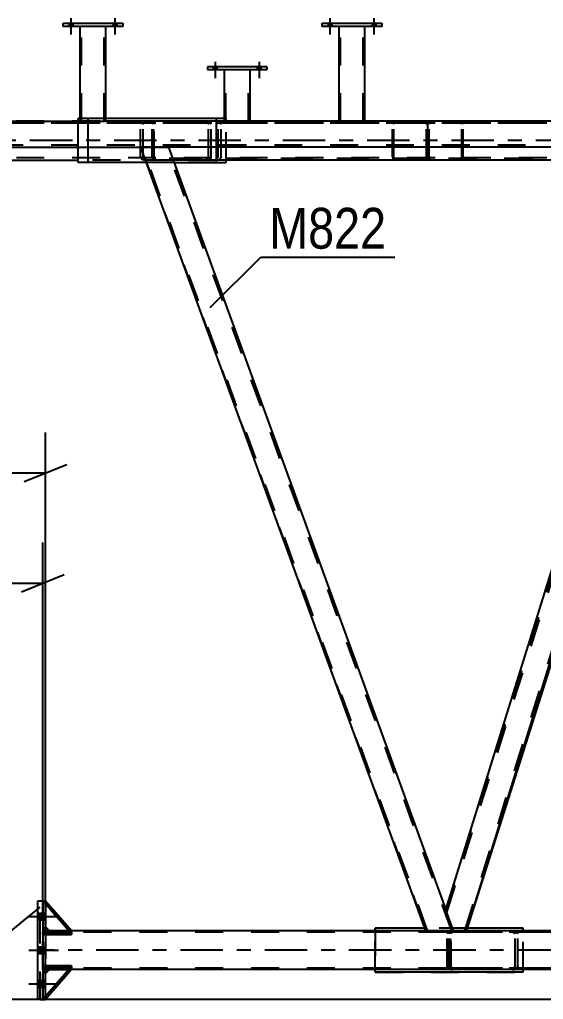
# Model space of a CAD drawing. Header units: millimetres. Extents: x -834 to 355, y -855 to -14.
# Drawn here: x -1.7 to 35.1, y -117.5 to -48.8 of the extents above; entities that cross this region are included whole.
import ezdxf

# ---------------------------------------------------------------- set-up
doc = ezdxf.new("R2010")
doc.units = ezdxf.units.MM
doc.linetypes.add('DXK_LINE_DOT2', pattern=[3.9198, 1.9599, -1.9599])
doc.linetypes.add('DXK_LINE_DOT3', pattern=[5.9187, 2.979, -0.9799, 0.9799, -0.9799])
doc.styles.add('Arial Narrow', font='ARIALN.TTF', dxfattribs={"height": 0.2})

# ---------------------------------------------------------------- blocks, each defined once
blk = doc.blocks.new('Bolt-570384938-10463 - 10424')
at = {"linetype": 'Continuous'}
for points in [[(20.258, -49.036), (20.004, -49.036), (20.004, -49.255), (20.258, -49.255)], [(20.258, -49.036), (20.004, -49.036), (20.004, -49.255), (20.258, -49.255)], [(23.349, -49.036), (23.095, -49.036), (23.095, -49.255), (23.349, -49.255)], [(23.349, -49.036), (23.095, -49.036), (23.095, -49.255), (23.349, -49.255)]]:
    blk.add_hatch(color=1, dxfattribs=at).paths.add_polyline_path(points)
at = {"color": 1, "linetype": 'Continuous'}
for p, q in [((20.131, -48.673), (20.131, -49.818)), ((20.131, -48.673), (20.131, -49.818)), ((23.222, -48.673), (23.222, -49.818)), ((23.222, -48.673), (23.222, -49.818)), ((20.004, -49.036), (20.004, -49.255)), ((20.004, -49.036), (20.004, -49.255)), ((20.258, -49.036), (20.258, -49.255)), ((20.258, -49.036), (20.258, -49.255)), ((23.095, -49.036), (23.095, -49.255)), ((23.095, -49.036), (23.095, -49.255)), ((23.349, -49.036), (23.349, -49.255)), ((23.349, -49.036), (23.349, -49.255))]:
    blk.add_line(p, q, dxfattribs=at)
blk = doc.blocks.new('Bolt-570384938-10464 - 10424')
at = {"linetype": 'Continuous'}
for points in [[(20.258, -49.036), (20.004, -49.036), (20.004, -49.255), (20.258, -49.255)], [(20.258, -49.036), (20.004, -49.036), (20.004, -49.255), (20.258, -49.255)], [(23.349, -49.036), (23.095, -49.036), (23.095, -49.255), (23.349, -49.255)], [(23.349, -49.036), (23.095, -49.036), (23.095, -49.255), (23.349, -49.255)]]:
    blk.add_hatch(color=1, dxfattribs=at).paths.add_polyline_path(points)
at = {"color": 1, "linetype": 'Continuous'}
for p, q in [((20.131, -48.673), (20.131, -49.818)), ((20.131, -48.673), (20.131, -49.818)), ((23.222, -48.673), (23.222, -49.818)), ((23.222, -48.673), (23.222, -49.818)), ((20.004, -49.036), (20.004, -49.255)), ((20.004, -49.036), (20.004, -49.255)), ((20.258, -49.036), (20.258, -49.255)), ((20.258, -49.036), (20.258, -49.255)), ((23.095, -49.036), (23.095, -49.255)), ((23.095, -49.036), (23.095, -49.255)), ((23.349, -49.036), (23.349, -49.255)), ((23.349, -49.036), (23.349, -49.255))]:
    blk.add_line(p, q, dxfattribs=at)
blk = doc.blocks.new('Bolt-570384938-10465 - 10424')
at = {"linetype": 'Continuous'}
for points in [[(2.076, -49.036), (1.822, -49.036), (1.822, -49.255), (2.076, -49.255)], [(2.076, -49.036), (1.822, -49.036), (1.822, -49.255), (2.076, -49.255)], [(5.167, -49.036), (4.913, -49.036), (4.913, -49.255), (5.167, -49.255)], [(5.167, -49.036), (4.913, -49.036), (4.913, -49.255), (5.167, -49.255)]]:
    blk.add_hatch(color=1, dxfattribs=at).paths.add_polyline_path(points)
at = {"color": 1, "linetype": 'Continuous'}
for p, q in [((1.949, -48.673), (1.949, -49.818)), ((1.949, -48.673), (1.949, -49.818)), ((5.04, -48.673), (5.04, -49.818)), ((5.04, -48.673), (5.04, -49.818)), ((1.822, -49.036), (1.822, -49.255)), ((1.822, -49.036), (1.822, -49.255)), ((2.076, -49.036), (2.076, -49.255)), ((2.076, -49.036), (2.076, -49.255)), ((4.913, -49.036), (4.913, -49.255)), ((4.913, -49.036), (4.913, -49.255)), ((5.167, -49.036), (5.167, -49.255)), ((5.167, -49.036), (5.167, -49.255))]:
    blk.add_line(p, q, dxfattribs=at)
blk = doc.blocks.new('Part-570384938-10532 - 10424')
at = {"color": 2, "linetype": 'Continuous'}
for p, q in [((19.586, -49.255), (19.586, -49.036)), ((19.586, -49.036), (23.767, -49.036)), ((23.767, -49.255), (19.586, -49.255)), ((23.767, -49.036), (23.767, -49.255))]:
    blk.add_line(p, q, dxfattribs=at)
blk = doc.blocks.new('Bolt-570384938-10468 - 10424')
at = {"linetype": 'Continuous'}
for points in [[(12.201, -52.096), (11.947, -52.096), (11.947, -52.314), (12.201, -52.314)], [(12.201, -52.096), (11.947, -52.096), (11.947, -52.314), (12.201, -52.314)], [(15.292, -52.096), (15.037, -52.096), (15.037, -52.314), (15.292, -52.314)], [(15.292, -52.096), (15.037, -52.096), (15.037, -52.314), (15.292, -52.314)]]:
    blk.add_hatch(color=1, dxfattribs=at).paths.add_polyline_path(points)
at = {"color": 1, "linetype": 'Continuous'}
for p, q in [((11.947, -52.096), (11.947, -52.314)), ((11.947, -52.096), (11.947, -52.314)), ((12.074, -51.732), (12.074, -52.878)), ((12.074, -51.732), (12.074, -52.878)), ((12.201, -52.096), (12.201, -52.314)), ((12.201, -52.096), (12.201, -52.314)), ((15.037, -52.096), (15.037, -52.314)), ((15.037, -52.096), (15.037, -52.314)), ((15.165, -51.732), (15.165, -52.878)), ((15.165, -51.732), (15.165, -52.878)), ((15.292, -52.096), (15.292, -52.314)), ((15.292, -52.096), (15.292, -52.314))]:
    blk.add_line(p, q, dxfattribs=at)
blk = doc.blocks.new('Part-570384938-10526 - 10424')
at = {"color": 2, "linetype": 'Continuous'}
for p, q in [((12.71, -52.314), (12.71, -55.728)), ((14.528, -55.909), (14.528, -52.314))]:
    blk.add_line(p, q, dxfattribs=at)
at = {"color": 7, "linetype": 'DXK_LINE_DOT2'}
for p, q in [((14.528, -52.314), (12.71, -52.314)), ((12.727, -52.314), (12.71, -52.314)), ((12.819, -55.91), (12.819, -52.314)), ((14.419, -55.91), (14.419, -52.314)), ((12.71, -55.728), (12.71, -55.91)), ((12.71, -55.91), (14.528, -55.91)), ((14.528, -55.91), (14.528, -55.909)), ((14.528, -55.909), (14.528, -55.91))]:
    blk.add_line(p, q, dxfattribs=at)
blk = doc.blocks.new('Part-570384938-10541 - 10424')
at = {"color": 2, "linetype": 'Continuous'}
for p, q in [((2.586, -49.255), (2.586, -55.911)), ((4.404, -55.911), (4.404, -49.255)), ((2.586, -55.911), (4.404, -55.911))]:
    blk.add_line(p, q, dxfattribs=at)
at = {"color": 7, "linetype": 'DXK_LINE_DOT2'}
for p, q in [((4.404, -49.255), (2.586, -49.255)), ((2.586, -49.255), (2.602, -49.255)), ((2.695, -55.911), (2.695, -49.255)), ((4.295, -55.911), (4.295, -49.255)), ((4.286, -55.911), (4.269, -55.911)), ((4.269, -55.911), (4.286, -55.911)), ((4.286, -55.911), (4.295, -55.911)), ((4.295, -55.911), (4.286, -55.911))]:
    blk.add_line(p, q, dxfattribs=at)
blk = doc.blocks.new('Part-570384938-11035 - 10424')
at = {"color": 7, "linetype": 'DXK_LINE_DOT2'}
for p, q in [((28.278, -111.271), (44.969, -58.637)), ((28.34, -111.439), (45.083, -58.637)), ((44.969, -58.637), (45.884, -58.637)), ((45.884, -58.637), (46.414, -60.094)), ((29.609, -112.728), (46.353, -59.926)), ((28.809, -112.728), (28.278, -111.271)), ((29.724, -112.728), (28.809, -112.728)), ((29.724, -112.728), (29.781, -112.546))]:
    blk.add_line(p, q, dxfattribs=at)
at = {"color": 2, "linetype": 'Continuous'}
blk.add_line((29.781, -112.546), (46.414, -60.094), dxfattribs=at)
blk = doc.blocks.new('Part-570384938-10550 - 10424')
at = {"color": 7, "linetype": 'DXK_LINE_DOT2'}
for p, q in [((1.404, -49.255), (1.404, -49.036)), ((1.404, -49.036), (5.586, -49.036)), ((5.586, -49.255), (1.404, -49.255)), ((5.586, -49.036), (5.586, -49.255))]:
    blk.add_line(p, q, dxfattribs=at)
blk = doc.blocks.new('Bolt-570384938-10493 - 10424')
at = {"linetype": 'Continuous'}
for points in [[(-0.376, -111.491), (-0.376, -111.964), (-0.012, -111.964), (-0.012, -111.491)], [(-0.376, -111.491), (-0.376, -111.964), (-0.012, -111.964), (-0.012, -111.491)], [(-0.376, -111.491), (-0.376, -111.964), (-0.012, -111.964), (-0.012, -111.491)], [(-0.376, -113.855), (-0.376, -114.327), (-0.012, -114.327), (-0.012, -113.855)], [(-0.376, -113.855), (-0.376, -114.327), (-0.012, -114.327), (-0.012, -113.855)], [(-0.376, -116.218), (-0.376, -116.691), (-0.012, -116.691), (-0.012, -116.218)], [(-0.376, -116.218), (-0.376, -116.691), (-0.012, -116.691), (-0.012, -116.218)], [(-0.376, -116.218), (-0.376, -116.691), (-0.012, -116.691), (-0.012, -116.218)]]:
    blk.add_hatch(color=1, dxfattribs=at).paths.add_polyline_path(points)
at = {"color": 1, "linetype": 'Continuous'}
for p, q in [((-1.012, -111.727), (0.897, -111.727)), ((-1.012, -111.727), (0.897, -111.727)), ((-1.012, -111.727), (0.897, -111.727)), ((-0.376, -111.491), (-0.012, -111.491)), ((-0.376, -111.491), (-0.012, -111.491)), ((-0.376, -111.491), (-0.012, -111.491)), ((-0.376, -111.964), (-0.012, -111.964)), ((-0.376, -111.964), (-0.012, -111.964)), ((-0.376, -111.964), (-0.012, -111.964)), ((-1.012, -114.091), (0.897, -114.091)), ((-1.012, -114.091), (0.897, -114.091)), ((-0.376, -113.855), (-0.012, -113.855)), ((-0.376, -113.855), (-0.012, -113.855)), ((-0.376, -114.327), (-0.012, -114.327)), ((-0.376, -114.327), (-0.012, -114.327)), ((-1.012, -116.455), (0.897, -116.455)), ((-1.012, -116.455), (0.897, -116.455)), ((-1.012, -116.455), (0.897, -116.455)), ((-0.376, -116.218), (-0.012, -116.218)), ((-0.376, -116.218), (-0.012, -116.218)), ((-0.376, -116.218), (-0.012, -116.218)), ((-0.376, -116.691), (-0.012, -116.691)), ((-0.376, -116.691), (-0.012, -116.691)), ((-0.376, -116.691), (-0.012, -116.691))]:
    blk.add_line(p, q, dxfattribs=at)
blk = doc.blocks.new('Part-570384938-10544 - 10424')
at = {"color": 2, "linetype": 'Continuous'}
for p, q in [((1.404, -49.255), (1.404, -49.036)), ((1.404, -49.036), (5.586, -49.036)), ((5.586, -49.255), (1.404, -49.255)), ((5.586, -49.036), (5.586, -49.255))]:
    blk.add_line(p, q, dxfattribs=at)
blk = doc.blocks.new('Bolt-570384938-10506 - 10424')
at = {"linetype": 'Continuous'}
for points in [[(-0.201, -111.491), (-0.201, -111.964), (0.163, -111.964), (0.163, -111.491)], [(-0.201, -111.491), (-0.201, -111.964), (0.163, -111.964), (0.163, -111.491)], [(-0.201, -111.491), (-0.201, -111.964), (0.163, -111.964), (0.163, -111.491)], [(-0.201, -113.855), (-0.201, -114.328), (0.163, -114.328), (0.163, -113.855)], [(-0.201, -113.855), (-0.201, -114.328), (0.163, -114.328), (0.163, -113.855)], [(-0.201, -116.219), (-0.201, -116.691), (0.163, -116.691), (0.163, -116.219)], [(-0.201, -116.219), (-0.201, -116.691), (0.163, -116.691), (0.163, -116.219)], [(-0.201, -116.219), (-0.201, -116.691), (0.163, -116.691), (0.163, -116.219)]]:
    blk.add_hatch(color=1, dxfattribs=at).paths.add_polyline_path(points)
at = {"color": 1, "linetype": 'Continuous'}
for p, q in [((-0.837, -111.728), (1.072, -111.728)), ((-0.837, -111.728), (1.072, -111.728)), ((-0.837, -111.728), (1.072, -111.728)), ((-0.201, -111.491), (0.163, -111.491)), ((-0.201, -111.491), (0.163, -111.491)), ((-0.201, -111.491), (0.163, -111.491)), ((-0.201, -111.964), (0.163, -111.964)), ((-0.201, -111.964), (0.163, -111.964)), ((-0.201, -111.964), (0.163, -111.964)), ((-0.837, -114.091), (1.072, -114.091)), ((-0.837, -114.091), (1.072, -114.091)), ((-0.201, -113.855), (0.163, -113.855)), ((-0.201, -113.855), (0.163, -113.855)), ((-0.201, -114.328), (0.163, -114.328)), ((-0.201, -114.328), (0.163, -114.328)), ((-0.837, -116.455), (1.072, -116.455)), ((-0.837, -116.455), (1.072, -116.455)), ((-0.837, -116.455), (1.072, -116.455)), ((-0.201, -116.219), (0.163, -116.219)), ((-0.201, -116.219), (0.163, -116.219)), ((-0.201, -116.219), (0.163, -116.219)), ((-0.201, -116.691), (0.163, -116.691)), ((-0.201, -116.691), (0.163, -116.691)), ((-0.201, -116.691), (0.163, -116.691))]:
    blk.add_line(p, q, dxfattribs=at)
blk = doc.blocks.new('Part-570384938-10535 - 10424')
at = {"color": 7, "linetype": 'DXK_LINE_DOT2'}
for p, q in [((22.586, -49.255), (20.767, -49.255)), ((20.767, -49.255), (20.767, -55.911)), ((20.784, -49.255), (20.767, -49.255)), ((20.876, -55.911), (20.876, -49.255)), ((22.476, -55.911), (22.476, -49.255)), ((22.586, -55.911), (22.586, -49.255)), ((20.767, -55.911), (22.586, -55.911))]:
    blk.add_line(p, q, dxfattribs=at)
blk = doc.blocks.new('Part-570384938-10538 - 10424')
at = {"color": 7, "linetype": 'DXK_LINE_DOT2'}
for p, q in [((19.586, -49.255), (19.586, -49.036)), ((19.586, -49.036), (23.767, -49.036)), ((23.767, -49.255), (19.586, -49.255)), ((23.767, -49.036), (23.767, -49.255))]:
    blk.add_line(p, q, dxfattribs=at)
blk = doc.blocks.new('Part-570384938-10547 - 10424')
at = {"color": 7, "linetype": 'DXK_LINE_DOT2'}
for p, q in [((4.404, -49.255), (2.586, -49.255)), ((2.586, -49.255), (2.586, -55.911)), ((2.602, -49.255), (2.586, -49.255)), ((2.695, -55.911), (2.695, -49.255)), ((4.295, -55.911), (4.295, -49.255)), ((4.404, -55.911), (4.404, -49.255)), ((2.586, -55.911), (4.404, -55.911))]:
    blk.add_line(p, q, dxfattribs=at)
blk = doc.blocks.new('Bolt-570384938-10966 - 10424')
at = {"linetype": 'Continuous'}
for points in [[(2.076, -49.036), (1.822, -49.036), (1.822, -49.255), (2.076, -49.255)], [(2.076, -49.036), (1.822, -49.036), (1.822, -49.255), (2.076, -49.255)], [(5.167, -49.036), (4.913, -49.036), (4.913, -49.255), (5.167, -49.255)], [(5.167, -49.036), (4.913, -49.036), (4.913, -49.255), (5.167, -49.255)]]:
    blk.add_hatch(color=1, dxfattribs=at).paths.add_polyline_path(points)
at = {"color": 1, "linetype": 'Continuous'}
for p, q in [((1.949, -48.673), (1.949, -49.818)), ((1.949, -48.673), (1.949, -49.818)), ((5.04, -48.673), (5.04, -49.818)), ((5.04, -48.673), (5.04, -49.818)), ((1.822, -49.036), (1.822, -49.255)), ((1.822, -49.036), (1.822, -49.255)), ((2.076, -49.036), (2.076, -49.255)), ((2.076, -49.036), (2.076, -49.255)), ((4.913, -49.036), (4.913, -49.255)), ((4.913, -49.036), (4.913, -49.255)), ((5.167, -49.036), (5.167, -49.255)), ((5.167, -49.036), (5.167, -49.255))]:
    blk.add_line(p, q, dxfattribs=at)
blk = doc.blocks.new('Part-570384938-10619 - 10424')
at = {"color": 2, "linetype": 'Continuous'}
for p, q in [((20.767, -49.255), (20.767, -55.911)), ((22.586, -55.911), (22.586, -49.255)), ((20.767, -55.911), (22.586, -55.911))]:
    blk.add_line(p, q, dxfattribs=at)
at = {"color": 7, "linetype": 'DXK_LINE_DOT2'}
for p, q in [((22.586, -49.255), (20.767, -49.255)), ((20.767, -49.255), (20.784, -49.255)), ((20.876, -55.911), (20.876, -49.255)), ((22.476, -55.911), (22.476, -49.255)), ((22.468, -55.911), (22.451, -55.911)), ((22.451, -55.911), (22.468, -55.911)), ((22.468, -55.911), (22.476, -55.911)), ((22.476, -55.911), (22.468, -55.911))]:
    blk.add_line(p, q, dxfattribs=at)
blk = doc.blocks.new('Part-570384938-11284 - 10424')
at = {"color": 2, "linetype": 'Continuous'}
for p, q in [((2.586, -55.728), (2.463, -55.728)), ((2.463, -55.909), (2.463, -55.728)), ((12.852, -55.728), (12.161, -55.728)), ((12.852, -55.909), (12.852, -55.728)), ((2.463, -58.819), (2.463, -57.727)), ((3.154, -58.819), (2.463, -58.819)), ((12.161, -58.819), (12.852, -58.819)), ((12.852, -58.819), (12.852, -58.637))]:
    blk.add_line(p, q, dxfattribs=at)
at = {"color": 7, "linetype": 'DXK_LINE_DOT2'}
for p, q in [((2.463, -57.727), (2.463, -55.909)), ((12.161, -55.728), (2.586, -55.728)), ((12.852, -58.637), (12.852, -55.909)), ((12.161, -58.819), (3.154, -58.819))]:
    blk.add_line(p, q, dxfattribs=at)
blk = doc.blocks.new('Part-570384938-11374 - 10424')
at = {"color": 2, "linetype": 'Continuous'}
for p, q in [((-0.012, -115.2), (1.806, -115.2)), ((-0.012, -115.346), (-0.012, -115.2)), ((1.806, -115.346), (-0.012, -115.346)), ((1.806, -115.2), (1.806, -115.346))]:
    blk.add_line(p, q, dxfattribs=at)
at = {"color": 7, "linetype": 'DXK_LINE_DOT2'}
blk.add_line((0.261, -115.346), (0.261, -115.2), dxfattribs=at)
blk = doc.blocks.new('Part-570384938-10809 - 10424')
at = {"color": 2, "linetype": 'Continuous'}
for p, q in [((-0.012, -115.727), (0.261, -115.455)), ((1.806, -115.455), (-0.012, -117.546)), ((0.261, -115.455), (1.806, -115.455))]:
    blk.add_line(p, q, dxfattribs=at)
at = {"color": 7, "linetype": 'DXK_LINE_DOT2'}
blk.add_line((-0.012, -117.546), (-0.012, -115.727), dxfattribs=at)
blk = doc.blocks.new('Part-570384938-11368 - 10424')
at = {"color": 7, "linetype": 'DXK_LINE_DOT2'}
for p, q in [((1.806, -115.2), (-0.012, -115.2)), ((-0.012, -115.2), (-0.012, -115.346)), ((-0.012, -115.346), (1.806, -115.346)), ((0.261, -115.346), (0.261, -115.2)), ((1.806, -115.346), (1.806, -115.2))]:
    blk.add_line(p, q, dxfattribs=at)
blk = doc.blocks.new('Part-570384938-10875 - 10424')
at = {"color": 2, "linetype": 'Continuous'}
for p, q in [((0.261, -112.727), (-0.012, -112.727)), ((314.467, -112.728), (1.806, -112.727)), ((-0.012, -115.455), (0.261, -115.455)), ((314.467, -115.455), (1.806, -115.455))]:
    blk.add_line(p, q, dxfattribs=at)
at = {"color": 7, "linetype": 'DXK_LINE_DOT2'}
for p, q in [((-0.012, -115.455), (-0.012, -112.727)), ((1.806, -112.727), (0.261, -112.727)), ((314.467, -112.837), (-0.012, -112.836)), ((314.467, -115.346), (-0.012, -115.346)), ((1.806, -115.455), (0.261, -115.455))]:
    blk.add_line(p, q, dxfattribs=at)
at = {"color": 7, "linetype": 'DXK_LINE_DOT3'}
blk.add_line((314.467, -114.091), (-0.012, -114.091), dxfattribs=at)
blk = doc.blocks.new('Part-570384938-10700 - 10424')
at = {"color": 2, "linetype": 'Continuous'}
for p, q in [((1.806, -112.727), (-0.012, -110.636)), ((-0.012, -112.455), (0.261, -112.727)), ((0.261, -112.727), (1.806, -112.727))]:
    blk.add_line(p, q, dxfattribs=at)
at = {"color": 7, "linetype": 'DXK_LINE_DOT2'}
blk.add_line((-0.012, -110.636), (-0.012, -112.455), dxfattribs=at)
blk = doc.blocks.new('Part-570384938-10754 - 10424')
at = {"color": 7, "linetype": 'DXK_LINE_DOT2'}
for p, q in [((9.121, -58.637), (7.186, -58.637)), ((7.186, -58.637), (26.874, -112.728)), ((26.99, -112.728), (7.303, -58.637)), ((28.693, -112.728), (9.005, -58.637)), ((28.809, -112.728), (9.121, -58.637)), ((26.874, -112.728), (28.809, -112.728)), ((26.892, -112.728), (26.874, -112.728))]:
    blk.add_line(p, q, dxfattribs=at)
blk = doc.blocks.new('Part-570384938-10772 - 10424')
at = {"color": 7, "linetype": 'DXK_LINE_DOT2'}
for p, q in [((33.698, -112.546), (23.309, -112.546)), ((23.309, -112.546), (23.309, -115.637)), ((33.698, -115.637), (33.698, -112.546)), ((23.309, -115.637), (33.698, -115.637))]:
    blk.add_line(p, q, dxfattribs=at)
blk = doc.blocks.new('Part-570384938-10806 - 10424')
at = {"color": 7, "linetype": 'DXK_LINE_DOT2'}
for p, q in [((-0.012, -115.727), (0.261, -115.455)), ((1.806, -115.455), (-0.012, -117.546)), ((0.261, -115.455), (1.806, -115.455)), ((-0.012, -117.546), (-0.012, -115.727))]:
    blk.add_line(p, q, dxfattribs=at)
blk = doc.blocks.new('Part-570384938-11209 - 10424')
at = {"color": 7, "linetype": 'DXK_LINE_DOT2'}
for p, q in [((7.658, -56.128), (7.673, -56.044)), ((7.658, -58.419), (7.658, -56.128)), ((7.673, -56.044), (7.716, -55.973)), ((7.716, -55.973), (7.78, -55.926)), ((7.764, -56.086), (7.757, -56.128)), ((7.757, -58.419), (7.757, -56.128)), ((7.782, -56.05), (7.764, -56.086)), ((7.78, -55.926), (7.789, -55.924)), ((7.847, -56.027), (7.782, -56.05)), ((7.782, -58.496), (7.782, -56.05)), ((7.923, -55.909), (7.789, -55.924)), ((7.789, -58.622), (7.789, -55.924)), ((7.923, -56.019), (7.847, -56.027)), ((26.808, -55.909), (7.923, -55.909)), ((26.808, -56.019), (7.923, -56.019)), ((12.091, -55.909), (12.243, -55.926)), ((12.167, -56.027), (12.091, -56.019)), ((12.29, -56.128), (12.275, -56.086)), ((12.29, -58.419), (12.29, -56.128)), ((12.458, -56.044), (12.488, -56.128)), ((12.488, -58.419), (12.488, -56.128)), ((24.54, -56.044), (24.525, -56.128)), ((24.525, -58.419), (24.525, -56.128)), ((24.583, -55.973), (24.54, -56.044)), ((24.647, -55.926), (24.583, -55.973)), ((24.624, -56.128), (24.632, -56.086)), ((24.624, -58.419), (24.624, -56.128)), ((24.632, -56.086), (24.653, -56.05)), ((24.723, -55.909), (24.647, -55.926)), ((24.653, -56.05), (24.685, -56.027)), ((24.685, -56.027), (24.723, -56.019)), ((26.884, -55.926), (26.808, -55.909)), ((26.808, -56.019), (26.846, -56.027)), ((26.846, -56.027), (26.878, -56.05)), ((26.878, -56.05), (26.899, -56.086)), ((26.948, -55.973), (26.884, -55.926)), ((26.899, -56.086), (26.907, -56.128)), ((26.907, -58.419), (26.907, -56.128)), ((26.991, -56.044), (26.948, -55.973)), ((27.006, -56.128), (26.991, -56.044)), ((27.006, -58.419), (27.006, -56.128)), ((7.673, -58.502), (7.658, -58.419)), ((7.757, -58.419), (7.764, -58.46)), ((12.275, -58.46), (12.29, -58.419)), ((12.488, -58.419), (12.458, -58.502)), ((24.525, -58.419), (24.54, -58.502)), ((24.632, -58.46), (24.624, -58.419)), ((26.907, -58.419), (26.899, -58.46)), ((26.991, -58.502), (27.006, -58.419)), ((7.716, -58.573), (7.673, -58.502)), ((7.78, -58.62), (7.716, -58.573)), ((7.764, -58.46), (7.782, -58.496)), ((7.789, -58.622), (7.78, -58.62)), ((7.782, -58.496), (7.847, -58.519)), ((7.923, -58.637), (7.789, -58.622)), ((7.847, -58.519), (7.923, -58.528)), ((26.808, -58.528), (7.923, -58.528)), ((26.808, -58.637), (7.923, -58.637)), ((12.091, -58.528), (12.167, -58.519)), ((12.243, -58.62), (12.091, -58.637)), ((24.54, -58.502), (24.583, -58.573)), ((24.583, -58.573), (24.647, -58.62)), ((24.653, -58.496), (24.632, -58.46)), ((24.647, -58.62), (24.723, -58.637)), ((24.685, -58.519), (24.653, -58.496)), ((24.723, -58.528), (24.685, -58.519)), ((26.846, -58.519), (26.808, -58.528)), ((26.808, -58.637), (26.884, -58.62)), ((26.878, -58.496), (26.846, -58.519)), ((26.899, -58.46), (26.878, -58.496)), ((26.884, -58.62), (26.948, -58.573)), ((26.948, -58.573), (26.991, -58.502))]:
    blk.add_line(p, q, dxfattribs=at)
for centre, radius, start, end in [((12.137, -56.21), 0.186, 41.93623, 80.48184), ((12.182, -56.292), 0.371, 41.93623, 80.48184), ((12.137, -58.336), 0.186, 279.5182, 318.0638), ((12.182, -58.254), 0.371, 279.5182, 318.0638)]:
    blk.add_arc(centre, radius, start, end, dxfattribs=at)
blk = doc.blocks.new('Part-570384938-10851 - 10424')
at = {"color": 2, "linetype": 'Continuous'}
for p, q in [((26.874, -112.727), (6.855, -57.727)), ((6.873, -57.727), (6.855, -57.727)), ((8.647, -57.727), (6.873, -57.727)), ((8.79, -57.727), (8.647, -57.727)), ((8.79, -57.727), (28.271, -111.25))]:
    blk.add_line(p, q, dxfattribs=at)
at = {"color": 7, "linetype": 'DXK_LINE_DOT2'}
for p, q in [((26.99, -112.727), (6.972, -57.727)), ((28.693, -112.727), (8.674, -57.727)), ((8.773, -57.727), (8.722, -57.727)), ((8.79, -57.727), (8.773, -57.727)), ((28.809, -112.727), (28.271, -111.25)), ((26.874, -112.727), (28.809, -112.727)), ((26.874, -112.727), (26.892, -112.727))]:
    blk.add_line(p, q, dxfattribs=at)
blk = doc.blocks.new('Part-570384938-11245 - 10424')
at = {"color": 7, "linetype": 'DXK_LINE_DOT2'}
for p, q in [((3.154, -57.727), (3.154, -55.728)), ((4.404, -55.728), (3.154, -55.728)), ((12.161, -57.727), (12.161, -55.909)), ((9.188, -58.819), (7.253, -58.819))]:
    blk.add_line(p, q, dxfattribs=at)
at = {"color": 2, "linetype": 'Continuous'}
for p, q in [((12.161, -55.728), (4.404, -55.728)), ((12.161, -55.909), (12.161, -55.728)), ((3.154, -58.819), (3.154, -57.727)), ((12.161, -58.819), (12.161, -57.727)), ((7.253, -58.819), (3.154, -58.819)), ((9.188, -58.819), (12.161, -58.819))]:
    blk.add_line(p, q, dxfattribs=at)
blk = doc.blocks.new('Part-570384938-10870 - 10424')
at = {"color": 7, "linetype": 'DXK_LINE_DOT2'}
for p, q in [((314.467, -112.728), (0.163, -112.728)), ((0.163, -112.728), (0.163, -115.455)), ((314.467, -112.837), (0.163, -112.837)), ((314.467, -115.346), (0.163, -115.346)), ((1.981, -115.455), (0.26, -115.455)), ((314.467, -115.455), (23.308, -115.455)), ((33.698, -115.455), (23.308, -115.455))]:
    blk.add_line(p, q, dxfattribs=at)
at = {"color": 2, "linetype": 'Continuous'}
for p, q in [((0.26, -115.455), (0.163, -115.455)), ((23.308, -115.455), (1.981, -115.455)), ((62.006, -115.455), (33.698, -115.455))]:
    blk.add_line(p, q, dxfattribs=at)
blk = doc.blocks.new('Part-570384938-10880 - 10424')
at = {"color": 7, "linetype": 'DXK_LINE_DOT2'}
for p, q in [((304.34, -56.055), (-21.747, -56.055)), ((304.34, -55.909), (2.586, -55.909)), ((2.586, -55.909), (4.404, -55.909)), ((22.586, -55.909), (20.767, -55.909)), ((304.34, -57.582), (-21.747, -57.582)), ((304.34, -57.727), (6.855, -57.727)), ((6.855, -57.727), (8.79, -57.727))]:
    blk.add_line(p, q, dxfattribs=at)
at = {"color": 2, "linetype": 'Continuous'}
for p, q in [((-13.778, -55.909), (2.586, -55.909)), ((20.767, -55.909), (4.404, -55.909)), ((38.949, -55.909), (22.586, -55.909)), ((-21.747, -57.727), (6.855, -57.727)), ((44.954, -57.727), (8.79, -57.727))]:
    blk.add_line(p, q, dxfattribs=at)
blk = doc.blocks.new('Part-570384938-10913 - 10424')
at = {"color": 7, "linetype": 'DXK_LINE_DOT2'}
for p, q in [((1.806, -112.727), (-0.012, -110.636)), ((-0.012, -110.636), (-0.012, -112.455)), ((-0.012, -112.455), (0.261, -112.727)), ((0.261, -112.727), (1.806, -112.727))]:
    blk.add_line(p, q, dxfattribs=at)
blk = doc.blocks.new('Part-570384938-10954 - 10424')
at = {"color": 2, "linetype": 'Continuous'}
for p, q in [((26.808, -112.546), (23.308, -112.546)), ((23.308, -112.727), (23.308, -112.546)), ((33.698, -112.546), (29.771, -112.546)), ((33.698, -112.727), (33.698, -112.546)), ((23.308, -115.637), (23.308, -115.455)), ((33.698, -115.637), (33.698, -115.455)), ((33.698, -115.637), (23.308, -115.637))]:
    blk.add_line(p, q, dxfattribs=at)
at = {"color": 7, "linetype": 'DXK_LINE_DOT2'}
for p, q in [((23.308, -115.455), (23.308, -112.727)), ((29.771, -112.546), (26.808, -112.546)), ((33.698, -115.455), (33.698, -112.727))]:
    blk.add_line(p, q, dxfattribs=at)
blk = doc.blocks.new('Part-570384938-11078 - 10424')
at = {"color": 7, "linetype": 'DXK_LINE_DOT2'}
for p, q in [((1.981, -112.837), (0.163, -112.837)), ((0.163, -112.837), (0.163, -112.982)), ((0.163, -112.982), (1.981, -112.982)), ((0.436, -112.982), (0.436, -112.837)), ((1.981, -112.982), (1.981, -112.837))]:
    blk.add_line(p, q, dxfattribs=at)
blk = doc.blocks.new('Part-570384938-10989 - 10424')
at = {"color": 7, "linetype": 'DXK_LINE_DOT2'}
for p, q in [((0.163, -115.2), (1.981, -115.2)), ((0.163, -115.346), (0.163, -115.2)), ((1.981, -115.346), (0.163, -115.346)), ((0.436, -115.346), (0.436, -115.2)), ((1.981, -115.2), (1.981, -115.346))]:
    blk.add_line(p, q, dxfattribs=at)
blk = doc.blocks.new('Part-570384938-10992 - 10424')
at = {"color": 7, "linetype": 'DXK_LINE_DOT2'}
for p, q in [((0.163, -112.837), (1.981, -112.837)), ((0.163, -112.982), (0.163, -112.837)), ((1.981, -112.982), (0.163, -112.982)), ((0.436, -112.982), (0.436, -112.837)), ((1.981, -112.837), (1.981, -112.982))]:
    blk.add_line(p, q, dxfattribs=at)
blk = doc.blocks.new('Part-570384938-11124 - 10424')
at = {"color": 7, "linetype": 'DXK_LINE_DOT2'}
for p, q in [((-0.201, -110.637), (-0.012, -110.637)), ((-0.201, -117.546), (-0.201, -110.637)), ((-0.201, -110.637), (-0.012, -110.637)), ((0.163, -112.63), (0.163, -110.838)), ((0.163, -115.455), (0.163, -112.727)), ((0.163, -117.344), (0.163, -115.552)), ((0.163, -117.546), (-0.201, -117.546))]:
    blk.add_line(p, q, dxfattribs=at)
at = {"color": 2, "linetype": 'Continuous'}
for p, q in [((-0.012, -110.637), (0.163, -110.637)), ((0.163, -110.838), (0.163, -110.637)), ((0.163, -112.727), (0.163, -112.63)), ((0.163, -115.552), (0.163, -115.455)), ((-0.201, -117.546), (0.163, -117.546)), ((0.163, -117.344), (0.163, -117.546))]:
    blk.add_line(p, q, dxfattribs=at)
blk = doc.blocks.new('Part-570384938-10995 - 10424')
at = {"color": 7, "linetype": 'DXK_LINE_DOT2'}
for p, q in [((1.981, -112.728), (0.163, -110.637)), ((0.163, -110.637), (0.163, -112.455)), ((0.163, -112.455), (0.436, -112.728)), ((0.436, -112.728), (1.981, -112.728))]:
    blk.add_line(p, q, dxfattribs=at)
blk = doc.blocks.new('Part-570384938-10998 - 10424')
at = {"color": 2, "linetype": 'Continuous'}
blk.add_line((0.163, -110.637), (1.981, -112.727), dxfattribs=at)
at = {"color": 7, "linetype": 'DXK_LINE_DOT2'}
for p, q in [((0.163, -112.455), (0.163, -110.637)), ((0.163, -112.455), (0.436, -112.728)), ((0.436, -112.728), (1.981, -112.728)), ((1.981, -112.728), (1.981, -112.727)), ((1.981, -112.727), (1.981, -112.728))]:
    blk.add_line(p, q, dxfattribs=at)
blk = doc.blocks.new('Part-570384938-11001 - 10424')
at = {"color": 7, "linetype": 'DXK_LINE_DOT2'}
for p, q in [((0.163, -115.728), (0.436, -115.455)), ((1.981, -115.455), (0.163, -117.546)), ((0.436, -115.455), (1.981, -115.455)), ((0.163, -117.546), (0.163, -115.728))]:
    blk.add_line(p, q, dxfattribs=at)
blk = doc.blocks.new('Part-570384938-11004 - 10424')
at = {"color": 2, "linetype": 'Continuous'}
for p, q in [((1.981, -115.455), (0.163, -117.546)), ((1.806, -115.455), (1.981, -115.455))]:
    blk.add_line(p, q, dxfattribs=at)
at = {"color": 7, "linetype": 'DXK_LINE_DOT2'}
for p, q in [((0.163, -115.728), (0.436, -115.455)), ((0.436, -115.455), (1.806, -115.455)), ((0.163, -117.546), (0.163, -115.728))]:
    blk.add_line(p, q, dxfattribs=at)
blk = doc.blocks.new('Part-570384938-11075 - 10424')
at = {"color": 7, "linetype": 'DXK_LINE_DOT2'}
for p, q in [((1.981, -115.2), (0.163, -115.2)), ((0.163, -115.2), (0.163, -115.346)), ((0.163, -115.346), (1.981, -115.346)), ((0.436, -115.346), (0.436, -115.2)), ((1.981, -115.346), (1.981, -115.2))]:
    blk.add_line(p, q, dxfattribs=at)
blk = doc.blocks.new('Part-570384938-11087 - 10424')
at = {"color": 7, "linetype": 'DXK_LINE_DOT2'}
for p, q in [((28.561, -112.791), (28.626, -112.744)), ((28.626, -112.744), (28.635, -112.742)), ((28.768, -112.727), (28.635, -112.742)), ((28.635, -115.44), (28.635, -112.742)), ((47.653, -112.727), (28.768, -112.727)), ((32.937, -112.727), (33.089, -112.744)), ((45.493, -112.744), (45.429, -112.791)), ((45.569, -112.727), (45.493, -112.744)), ((47.729, -112.744), (47.653, -112.727)), ((47.794, -112.791), (47.729, -112.744)), ((28.503, -112.946), (28.518, -112.862)), ((28.503, -115.237), (28.503, -112.946)), ((28.518, -112.862), (28.561, -112.791)), ((28.61, -112.904), (28.602, -112.946)), ((28.602, -115.237), (28.602, -112.946)), ((28.628, -112.869), (28.61, -112.904)), ((28.692, -112.845), (28.628, -112.869)), ((28.628, -115.314), (28.628, -112.869)), ((28.768, -112.837), (28.692, -112.845)), ((47.653, -112.837), (28.768, -112.837)), ((33.013, -112.845), (32.937, -112.837)), ((33.136, -112.946), (33.12, -112.904)), ((33.136, -115.237), (33.136, -112.946)), ((33.304, -112.862), (33.334, -112.946)), ((33.334, -115.237), (33.334, -112.946)), ((45.386, -112.862), (45.37, -112.946)), ((45.37, -115.237), (45.37, -112.946)), ((45.429, -112.791), (45.386, -112.862)), ((45.47, -112.946), (45.477, -112.904)), ((45.47, -115.237), (45.47, -112.946)), ((45.477, -112.904), (45.499, -112.869)), ((45.499, -112.869), (45.531, -112.845)), ((45.531, -112.845), (45.569, -112.837)), ((47.653, -112.837), (47.691, -112.845)), ((47.691, -112.845), (47.724, -112.869)), ((47.724, -112.869), (47.745, -112.904)), ((47.745, -112.904), (47.753, -112.946)), ((47.753, -115.237), (47.753, -112.946)), ((47.837, -112.862), (47.794, -112.791)), ((47.852, -112.946), (47.837, -112.862)), ((47.852, -115.237), (47.852, -112.946)), ((28.518, -115.32), (28.503, -115.237)), ((28.561, -115.391), (28.518, -115.32)), ((28.626, -115.438), (28.561, -115.391)), ((28.61, -115.278), (28.602, -115.237)), ((28.628, -115.313), (28.61, -115.278)), ((28.635, -115.44), (28.626, -115.438)), ((28.628, -115.314), (28.628, -115.313)), ((28.628, -115.314), (28.692, -115.337)), ((28.768, -115.455), (28.635, -115.44)), ((28.692, -115.337), (28.768, -115.346)), ((47.653, -115.346), (28.768, -115.346)), ((47.653, -115.455), (28.768, -115.455)), ((32.937, -115.346), (33.013, -115.337)), ((33.089, -115.438), (32.937, -115.455)), ((33.12, -115.278), (33.136, -115.237)), ((33.334, -115.237), (33.304, -115.32)), ((45.37, -115.237), (45.386, -115.32)), ((45.386, -115.32), (45.429, -115.391)), ((45.429, -115.391), (45.493, -115.438)), ((45.477, -115.278), (45.47, -115.237)), ((45.499, -115.314), (45.477, -115.278)), ((45.493, -115.438), (45.569, -115.455)), ((45.531, -115.337), (45.499, -115.314)), ((45.569, -115.346), (45.531, -115.337)), ((47.691, -115.337), (47.653, -115.346)), ((47.653, -115.455), (47.729, -115.438)), ((47.724, -115.314), (47.691, -115.337)), ((47.745, -115.278), (47.724, -115.314)), ((47.729, -115.438), (47.794, -115.391)), ((47.753, -115.237), (47.745, -115.278)), ((47.794, -115.391), (47.837, -115.32)), ((47.837, -115.32), (47.852, -115.237))]:
    blk.add_line(p, q, dxfattribs=at)
for centre, radius, start, end in [((33.028, -113.11), 0.371, 41.93623, 80.48184), ((32.982, -113.028), 0.186, 41.93623, 80.48184), ((32.982, -115.154), 0.186, 279.5182, 318.0638), ((33.028, -115.072), 0.371, 279.5182, 318.0638)]:
    blk.add_arc(centre, radius, start, end, dxfattribs=at)
blk = doc.blocks.new('Part-570384938-11090 - 10424')
at = {"color": 7, "linetype": 'DXK_LINE_DOT2'}
for p, q in [((28.769, -112.728), (28.617, -112.744)), ((66.04, -112.727), (28.769, -112.728)), ((33.089, -112.744), (32.937, -112.728)), ((62.615, -112.744), (62.767, -112.727)), ((66.04, -115.455), (66.04, -112.727)), ((28.402, -112.862), (28.372, -112.946)), ((28.372, -115.237), (28.372, -112.946)), ((28.57, -112.946), (28.585, -112.904)), ((28.57, -115.237), (28.57, -112.946)), ((28.693, -112.845), (28.769, -112.837)), ((66.04, -112.837), (28.769, -112.837)), ((32.937, -112.837), (33.013, -112.845)), ((33.121, -112.904), (33.136, -112.946)), ((33.136, -115.237), (33.136, -112.946)), ((33.334, -112.946), (33.304, -112.862)), ((33.334, -115.237), (33.334, -112.946)), ((62.37, -112.946), (62.4, -112.862)), ((62.37, -115.237), (62.37, -112.946)), ((62.583, -112.904), (62.568, -112.946)), ((62.568, -112.946), (62.568, -115.237)), ((62.767, -112.837), (62.691, -112.845)), ((28.372, -115.237), (28.402, -115.32)), ((28.585, -115.278), (28.57, -115.237)), ((28.617, -115.438), (28.769, -115.455)), ((28.769, -115.346), (28.693, -115.337)), ((66.04, -115.346), (28.769, -115.346)), ((66.04, -115.455), (28.769, -115.455)), ((33.013, -115.337), (32.937, -115.346)), ((32.937, -115.455), (33.089, -115.438)), ((33.136, -115.237), (33.121, -115.278)), ((33.304, -115.32), (33.334, -115.237)), ((62.4, -115.32), (62.37, -115.237)), ((62.568, -115.237), (62.583, -115.278)), ((62.767, -115.455), (62.615, -115.438)), ((62.691, -115.337), (62.767, -115.346))]:
    blk.add_line(p, q, dxfattribs=at)
for centre, radius, start, end in [((28.678, -113.11), 0.371, 99.5182, 138.0638), ((33.028, -113.11), 0.371, 41.93623, 80.48184), ((62.676, -113.11), 0.371, 99.5182, 138.0638), ((28.724, -113.028), 0.186, 99.5182, 138.0638), ((32.983, -113.028), 0.186, 41.93623, 80.48184), ((62.721, -113.028), 0.186, 99.5182, 138.0638), ((28.678, -115.072), 0.371, 221.93623, 260.48184), ((28.724, -115.154), 0.186, 221.93623, 260.48184), ((32.983, -115.154), 0.186, 279.5182, 318.0638), ((33.028, -115.072), 0.371, 279.5182, 318.0638), ((62.676, -115.072), 0.371, 221.93623, 260.48184), ((62.721, -115.154), 0.186, 221.93623, 260.48184)]:
    blk.add_arc(centre, radius, start, end, dxfattribs=at)
blk = doc.blocks.new('Part-570384938-11093 - 10424')
at = {"color": 7, "linetype": 'DXK_LINE_DOT2'}
for p, q in [((27.006, -56.128), (27.021, -56.044)), ((27.006, -57.727), (27.006, -56.128)), ((27.021, -56.044), (27.064, -55.973)), ((27.064, -55.973), (27.129, -55.926)), ((27.113, -56.086), (27.105, -56.128)), ((27.105, -58.419), (27.105, -56.128)), ((27.135, -56.05), (27.113, -56.086)), ((27.129, -55.926), (27.205, -55.909)), ((27.167, -56.027), (27.135, -56.05)), ((27.205, -56.019), (27.167, -56.027)), ((46.156, -55.909), (27.205, -55.909)), ((46.156, -56.019), (27.205, -56.019)), ((29.289, -55.909), (29.365, -55.926)), ((29.327, -56.027), (29.289, -56.019)), ((29.359, -56.05), (29.327, -56.027)), ((29.381, -56.086), (29.359, -56.05)), ((29.365, -55.926), (29.429, -55.973)), ((29.388, -56.128), (29.381, -56.086)), ((29.388, -58.419), (29.388, -56.128)), ((29.429, -55.973), (29.472, -56.044)), ((29.472, -56.044), (29.488, -56.128)), ((29.488, -58.419), (29.488, -56.128)), ((42.245, -56.044), (42.215, -56.128)), ((42.215, -58.419), (42.215, -56.128)), ((42.413, -56.128), (42.428, -56.086)), ((42.413, -58.419), (42.413, -56.128)), ((42.612, -55.909), (42.46, -55.926)), ((42.536, -56.027), (42.612, -56.019)), ((45.532, -56.019), (45.532, -55.909)), ((46.232, -55.926), (46.156, -55.909)), ((46.156, -56.019), (46.194, -56.027)), ((46.194, -56.027), (46.227, -56.05)), ((46.227, -56.05), (46.248, -56.086)), ((46.297, -55.973), (46.232, -55.926)), ((46.248, -56.086), (46.256, -56.128)), ((46.256, -58.419), (46.256, -56.128)), ((46.34, -56.044), (46.297, -55.973)), ((46.355, -56.128), (46.34, -56.044)), ((46.355, -58.419), (46.355, -56.128)), ((27.105, -58.419), (27.113, -58.46)), ((29.381, -58.46), (29.388, -58.419)), ((29.488, -58.419), (29.472, -58.502)), ((42.215, -58.419), (42.245, -58.502)), ((42.428, -58.46), (42.413, -58.419)), ((46.256, -58.419), (46.248, -58.46)), ((46.34, -58.502), (46.355, -58.419)), ((27.113, -58.46), (27.135, -58.496)), ((27.135, -58.496), (27.167, -58.519)), ((27.167, -58.519), (27.205, -58.528)), ((46.156, -58.528), (27.205, -58.528)), ((29.289, -58.528), (29.327, -58.519)), ((29.365, -58.62), (29.289, -58.637)), ((29.327, -58.519), (29.359, -58.496)), ((29.359, -58.496), (29.381, -58.46)), ((29.429, -58.573), (29.365, -58.62)), ((29.472, -58.502), (29.429, -58.573)), ((46.156, -58.637), (41.851, -58.637)), ((42.46, -58.62), (42.612, -58.637)), ((42.612, -58.528), (42.536, -58.519)), ((45.532, -58.637), (45.532, -58.528)), ((46.194, -58.519), (46.156, -58.528)), ((46.156, -58.637), (46.232, -58.62)), ((46.227, -58.496), (46.194, -58.519)), ((46.248, -58.46), (46.227, -58.496)), ((46.232, -58.62), (46.297, -58.573)), ((46.297, -58.573), (46.34, -58.502))]:
    blk.add_line(p, q, dxfattribs=at)
at = {"color": 2, "linetype": 'Continuous'}
for p, q in [((27.006, -58.419), (27.006, -57.727)), ((27.021, -58.502), (27.006, -58.419)), ((27.064, -58.573), (27.021, -58.502)), ((27.129, -58.62), (27.064, -58.573)), ((27.205, -58.637), (27.129, -58.62)), ((41.851, -58.637), (27.205, -58.637))]:
    blk.add_line(p, q, dxfattribs=at)
at = {"color": 7, "linetype": 'DXK_LINE_DOT2'}
for centre, radius, start, end in [((42.521, -56.292), 0.371, 99.5182, 138.06381), ((42.566, -56.21), 0.186, 99.5182, 138.06381), ((42.521, -58.254), 0.371, 221.93623, 260.48184), ((42.566, -58.336), 0.186, 221.93623, 260.48184)]:
    blk.add_arc(centre, radius, start, end, dxfattribs=at)
blk = doc.blocks.new('Part-570384938-11096 - 10424')
at = {"color": 7, "linetype": 'DXK_LINE_DOT2'}
for p, q in [((6.865, -56.044), (6.835, -56.128)), ((6.835, -58.419), (6.835, -56.128)), ((7.034, -56.128), (7.049, -56.086)), ((7.034, -58.419), (7.034, -56.128)), ((7.232, -55.909), (7.08, -55.926)), ((7.156, -56.027), (7.232, -56.019)), ((46.09, -55.909), (7.232, -55.909)), ((46.09, -56.019), (7.232, -56.019)), ((11.553, -55.926), (11.401, -55.909)), ((11.401, -56.019), (11.477, -56.027)), ((11.584, -56.086), (11.599, -56.128)), ((11.599, -58.419), (11.599, -56.128)), ((11.798, -56.128), (11.768, -56.044)), ((11.798, -58.419), (11.798, -56.128)), ((41.524, -56.128), (41.554, -56.044)), ((41.524, -58.419), (41.524, -56.128)), ((41.738, -56.086), (41.723, -56.128)), ((41.723, -58.419), (41.723, -56.128)), ((41.769, -55.926), (41.921, -55.909)), ((41.921, -56.019), (41.845, -56.027)), ((46.09, -55.909), (46.242, -55.926)), ((46.166, -56.027), (46.09, -56.019)), ((46.288, -56.128), (46.273, -56.086)), ((46.288, -58.419), (46.288, -56.128)), ((46.457, -56.044), (46.487, -56.128)), ((46.487, -58.419), (46.487, -56.128)), ((6.835, -58.419), (6.865, -58.502)), ((7.049, -58.46), (7.034, -58.419)), ((11.599, -58.419), (11.584, -58.46)), ((11.768, -58.502), (11.798, -58.419)), ((41.554, -58.502), (41.524, -58.419)), ((41.723, -58.419), (41.738, -58.46)), ((46.273, -58.46), (46.288, -58.419)), ((46.487, -58.419), (46.457, -58.502)), ((7.08, -58.62), (7.203, -58.634)), ((7.232, -58.528), (7.156, -58.519)), ((7.203, -58.634), (7.232, -58.637)), ((46.09, -58.528), (7.232, -58.528)), ((12.161, -58.637), (7.232, -58.637)), ((11.477, -58.519), (11.401, -58.528)), ((11.401, -58.637), (11.553, -58.62)), ((46.09, -58.637), (27.205, -58.637)), ((41.921, -58.637), (41.769, -58.62)), ((41.845, -58.519), (41.921, -58.528)), ((46.09, -58.528), (46.166, -58.519)), ((46.242, -58.62), (46.09, -58.637))]:
    blk.add_line(p, q, dxfattribs=at)
at = {"color": 2, "linetype": 'Continuous'}
blk.add_line((27.205, -58.637), (12.161, -58.637), dxfattribs=at)
at = {"color": 7, "linetype": 'DXK_LINE_DOT2'}
for centre, radius, start, end in [((7.142, -56.292), 0.371, 99.5182, 138.0638), ((7.187, -56.21), 0.186, 99.5182, 138.0638), ((11.446, -56.21), 0.186, 41.93623, 80.48184), ((11.491, -56.292), 0.371, 41.93623, 80.48184), ((41.831, -56.292), 0.371, 99.5182, 138.0638), ((41.876, -56.21), 0.186, 99.5182, 138.0638), ((46.135, -56.21), 0.186, 41.93623, 80.48184), ((46.18, -56.292), 0.371, 41.93623, 80.48184), ((7.142, -58.254), 0.371, 221.93623, 260.48184), ((7.187, -58.336), 0.186, 221.93623, 260.48184), ((11.446, -58.336), 0.186, 279.5182, 318.0638), ((11.491, -58.254), 0.371, 279.5182, 318.0638), ((41.831, -58.254), 0.371, 221.93623, 260.48184), ((41.876, -58.336), 0.186, 221.93623, 260.48184), ((46.135, -58.336), 0.186, 279.5182, 318.0638), ((46.18, -58.254), 0.371, 279.5182, 318.0638)]:
    blk.add_arc(centre, radius, start, end, dxfattribs=at)
blk = doc.blocks.new('Part-570384938-11113 - 10424')
at = {"color": 2, "linetype": 'Continuous'}
for p, q in [((28.271, -111.25), (44.954, -57.727)), ((45.553, -57.727), (44.954, -57.727)), ((46.133, -59.321), (45.553, -57.727)), ((29.715, -112.727), (46.256, -59.659)), ((46.256, -59.659), (46.133, -59.321)), ((28.809, -112.727), (28.271, -111.25))]:
    blk.add_line(p, q, dxfattribs=at)
at = {"color": 7, "linetype": 'DXK_LINE_DOT2'}
for p, q in [((28.332, -111.419), (45.068, -57.727)), ((44.971, -57.727), (44.954, -57.727)), ((29.601, -112.727), (46.194, -59.49)), ((46.256, -59.659), (46.18, -59.45)), ((29.715, -112.727), (28.809, -112.727))]:
    blk.add_line(p, q, dxfattribs=at)
blk = doc.blocks.new('Part-570384938-11139 - 10424')
at = {"color": 7, "linetype": 'DXK_LINE_DOT2'}
for p, q in [((297.987, -55.909), (-20.517, -55.91)), ((297.987, -56.055), (-20.517, -56.055)), ((297.987, -58.491), (-20.517, -58.491)), ((283.734, -58.637), (2.463, -58.637))]:
    blk.add_line(p, q, dxfattribs=at)
at = {"color": 7, "linetype": 'DXK_LINE_DOT3'}
blk.add_line((297.987, -57.273), (-20.517, -57.273), dxfattribs=at)
at = {"color": 2, "linetype": 'Continuous'}
blk.add_line((-18.699, -58.637), (2.463, -58.637), dxfattribs=at)
blk = doc.blocks.new('Part-570384938-11144 - 10424')
at = {"color": 2, "linetype": 'Continuous'}
for p, q in [((-0.376, -110.636), (-0.012, -110.636)), ((-0.376, -117.546), (-0.376, -110.636)), ((-0.012, -110.636), (-0.012, -117.546)), ((-0.012, -117.546), (-0.376, -117.546))]:
    blk.add_line(p, q, dxfattribs=at)
blk = doc.blocks.new('Part-570384938-11293 - 10424')
at = {"color": 2, "linetype": 'Continuous'}
for p, q in [((15.71, -52.096), (11.528, -52.096)), ((11.528, -52.096), (11.528, -52.314)), ((15.71, -52.096), (15.71, -52.314)), ((15.71, -52.314), (11.528, -52.314))]:
    blk.add_line(p, q, dxfattribs=at)
blk = doc.blocks.new('Part-570384938-11377 - 10424')
at = {"color": 2, "linetype": 'Continuous'}
for p, q in [((-0.012, -112.837), (1.806, -112.837)), ((-0.012, -112.982), (-0.012, -112.837)), ((1.806, -112.982), (-0.012, -112.982)), ((1.806, -112.837), (1.806, -112.982))]:
    blk.add_line(p, q, dxfattribs=at)
at = {"color": 7, "linetype": 'DXK_LINE_DOT2'}
blk.add_line((0.261, -112.982), (0.261, -112.837), dxfattribs=at)
blk = doc.blocks.new('Part-570384938-11371 - 10424')
at = {"color": 7, "linetype": 'DXK_LINE_DOT2'}
for p, q in [((1.806, -112.837), (-0.012, -112.837)), ((-0.012, -112.837), (-0.012, -112.982)), ((-0.012, -112.982), (1.806, -112.982)), ((0.261, -112.982), (0.261, -112.837)), ((1.806, -112.982), (1.806, -112.837))]:
    blk.add_line(p, q, dxfattribs=at)
blk = doc.blocks.new('StraightDimension-570384938-63201 - 10424')
at = {"color": 7, "linetype": 'Continuous'}
for p, q in [((-20.517, -59.637), (-20.517, -82.999)), ((0.163, -111.728), (0.163, -77.749)), ((-19.017, -79.999), (-22.017, -81.199)), ((-1.337, -81.199), (1.663, -79.999)), ((-20.517, -80.599), (0.163, -80.599))]:
    blk.add_line(p, q, dxfattribs=at)
at = {"color": 0}
blk.add_wipeout([(-5.921, -79.849), (-5.921, -75.649), (-14.433, -75.649), (-14.433, -79.849)], dxfattribs=at)
at = {"color": 3, "style": 'Arial Narrow'}
blk.add_text('1137', height=2.8633, dxfattribs=at).set_placement((-13.833, -79.249))
blk = doc.blocks.new('StraightDimension-570384938-63191 - 10424')
at = {"color": 7, "linetype": 'Continuous'}
for p, q in [((-21.747, -58.727), (-21.747, -90.729)), ((-0.012, -111.727), (-0.012, -85.479)), ((-20.247, -87.729), (-23.247, -88.929)), ((-1.512, -88.929), (1.488, -87.729)), ((-21.747, -88.329), (-0.012, -88.329))]:
    blk.add_line(p, q, dxfattribs=at)
at = {"color": 0}
blk.add_wipeout([(-6.623, -87.579), (-6.623, -83.379), (-15.136, -83.379), (-15.136, -87.579)], dxfattribs=at)
at = {"color": 3, "style": 'Arial Narrow'}
blk.add_text('1195', height=2.8633, dxfattribs=at).set_placement((-14.536, -86.979))
blk = doc.blocks.new('StraightDimension-570384938-58409 - 10424')
at = {"color": 7, "linetype": 'Continuous'}
blk.add_line((62.58, -117.544), (-29.75, -117.544), dxfattribs=at)
blk = doc.blocks.new('Mark-570384938-10847 - 10424')
at = {"color": 30, "linetype": 'Continuous'}
for p, q in [((11.736, -68.988), (15.272, -65.453)), ((15.272, -65.453), (24.695, -65.453))]:
    blk.add_line(p, q, dxfattribs=at)
at = {"color": 0}
blk.add_wipeout([(24.095, -64.853), (24.095, -61.853), (15.872, -61.853), (15.872, -64.853)], dxfattribs=at)
blk.add_wipeout([(24.095, -64.853), (24.095, -61.853), (15.872, -61.853), (15.872, -64.853)], dxfattribs=at)
at = {"color": 3, "style": 'Arial Narrow'}
blk.add_text('M822', height=2.8633, dxfattribs=at).set_placement((15.872, -64.853))
blk = doc.blocks.new('Mark-570384938-11140 - 10424')
at = {"color": 30, "linetype": 'Continuous'}
for p in [(-0.22, -111.08), (-15.045, -115.603)]:
    blk.add_line(p, (-5.806, -115.603), dxfattribs=at)
at = {"color": 0}
blk.add_wipeout([(-6.406, -115.003), (-6.406, -112.003), (-14.445, -112.003), (-14.445, -115.003)], dxfattribs=at)
blk.add_wipeout([(-6.406, -115.003), (-6.406, -112.003), (-14.445, -112.003), (-14.445, -115.003)], dxfattribs=at)
at = {"color": 3, "style": 'Arial Narrow'}
blk.add_text('SP20', height=2.8633, dxfattribs=at).set_placement((-14.445, -115.003))

msp = doc.modelspace()

# ---------------------------------------------------------------- block references
for name in ['Bolt-570384938-10465 - 10424', 'Bolt-570384938-10966 - 10424', 'Bolt-570384938-10463 - 10424', 'Bolt-570384938-10464 - 10424', 'Part-570384938-10550 - 10424', 'Part-570384938-10544 - 10424', 'Part-570384938-10541 - 10424', 'Part-570384938-10547 - 10424', 'Part-570384938-10532 - 10424', 'Part-570384938-10538 - 10424', 'Part-570384938-10535 - 10424', 'Part-570384938-10619 - 10424', 'Part-570384938-11293 - 10424', 'Bolt-570384938-10468 - 10424', 'Part-570384938-10526 - 10424', 'Part-570384938-10880 - 10424', 'Part-570384938-11139 - 10424', 'Part-570384938-11284 - 10424', 'Part-570384938-11245 - 10424', 'Part-570384938-11096 - 10424', 'Part-570384938-11209 - 10424', 'Part-570384938-11093 - 10424', 'Part-570384938-10851 - 10424', 'Part-570384938-11113 - 10424', 'Part-570384938-10754 - 10424', 'Part-570384938-11035 - 10424', 'Part-570384938-11144 - 10424', 'Part-570384938-11124 - 10424', 'Part-570384938-10700 - 10424', 'Part-570384938-10913 - 10424', 'Part-570384938-10995 - 10424', 'Part-570384938-10998 - 10424', 'Bolt-570384938-10493 - 10424', 'Bolt-570384938-10506 - 10424', 'Part-570384938-10875 - 10424', 'Part-570384938-10870 - 10424', 'Part-570384938-10954 - 10424', 'Part-570384938-10772 - 10424', 'Part-570384938-11090 - 10424', 'Part-570384938-11087 - 10424', 'Part-570384938-11377 - 10424', 'Part-570384938-11371 - 10424', 'Part-570384938-11078 - 10424', 'Part-570384938-10992 - 10424', 'Part-570384938-11374 - 10424', 'Part-570384938-11368 - 10424', 'Part-570384938-10809 - 10424', 'Part-570384938-10806 - 10424', 'Part-570384938-10989 - 10424', 'Part-570384938-11075 - 10424', 'Part-570384938-11001 - 10424', 'Part-570384938-11004 - 10424']:
    msp.add_blockref(name, (0, 0))

# ---------------------------------------------------------------- next in the draw order: block references
msp.add_blockref('StraightDimension-570384938-63201 - 10424', (0, 0))

# ---------------------------------------------------------------- next in the draw order: block references
msp.add_blockref('StraightDimension-570384938-63191 - 10424', (0, 0))

# ---------------------------------------------------------------- next in the draw order: block references
msp.add_blockref('StraightDimension-570384938-58409 - 10424', (0, 0))

# ---------------------------------------------------------------- next in the draw order: block references
for name in ['Mark-570384938-10847 - 10424', 'Mark-570384938-11140 - 10424']:
    msp.add_blockref(name, (0, 0))

doc.saveas('drawing.dxf')
